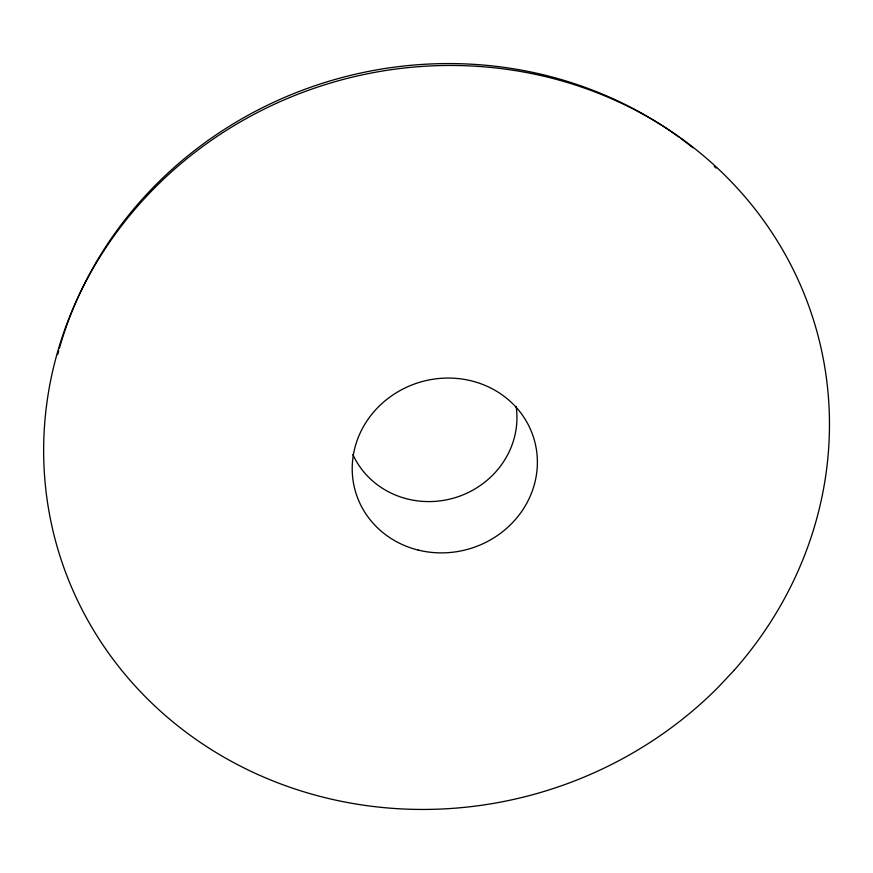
<?xml version="1.0" encoding="UTF-8"?>
<svg xmlns="http://www.w3.org/2000/svg" width="873" height="873" viewBox="0 0 873 873"><rect width="100%" height="100%" fill="white"/><g stroke="black" fill="none" stroke-linecap="round" stroke-linejoin="round"><path stroke-width="1.31" d="M516.129 406.349A85.87 81.058 -16.4 0 1 454.397 497.883A85.87 81.058 -16.4 0 1 352.856 454.506M57.673 354.569A391.169 366.966 -16.4 0 1 58.72 350.684M59.451 348.087A391.169 366.966 -16.4 0 1 678.856 137.028M681.049 138.643A391.169 366.966 -16.4 0 1 692.867 147.744M714.179 166.296A391.169 366.966 -16.4 0 1 716.122 168.14M734.215 670.191L718.01 687.455A394.836 369.956 -16.4 0 1 60.652 558.196A394.836 369.956 -16.4 0 1 517.678 70.986A394.836 369.956 -16.4 0 1 734.215 670.191M418.243 550.088A93.062 86.907 -16.4 0 0 534.887 442.164A93.062 86.907 -16.4 0 0 381.261 404.155A93.062 86.907 -16.4 0 0 418.243 550.088"/></g></svg>
